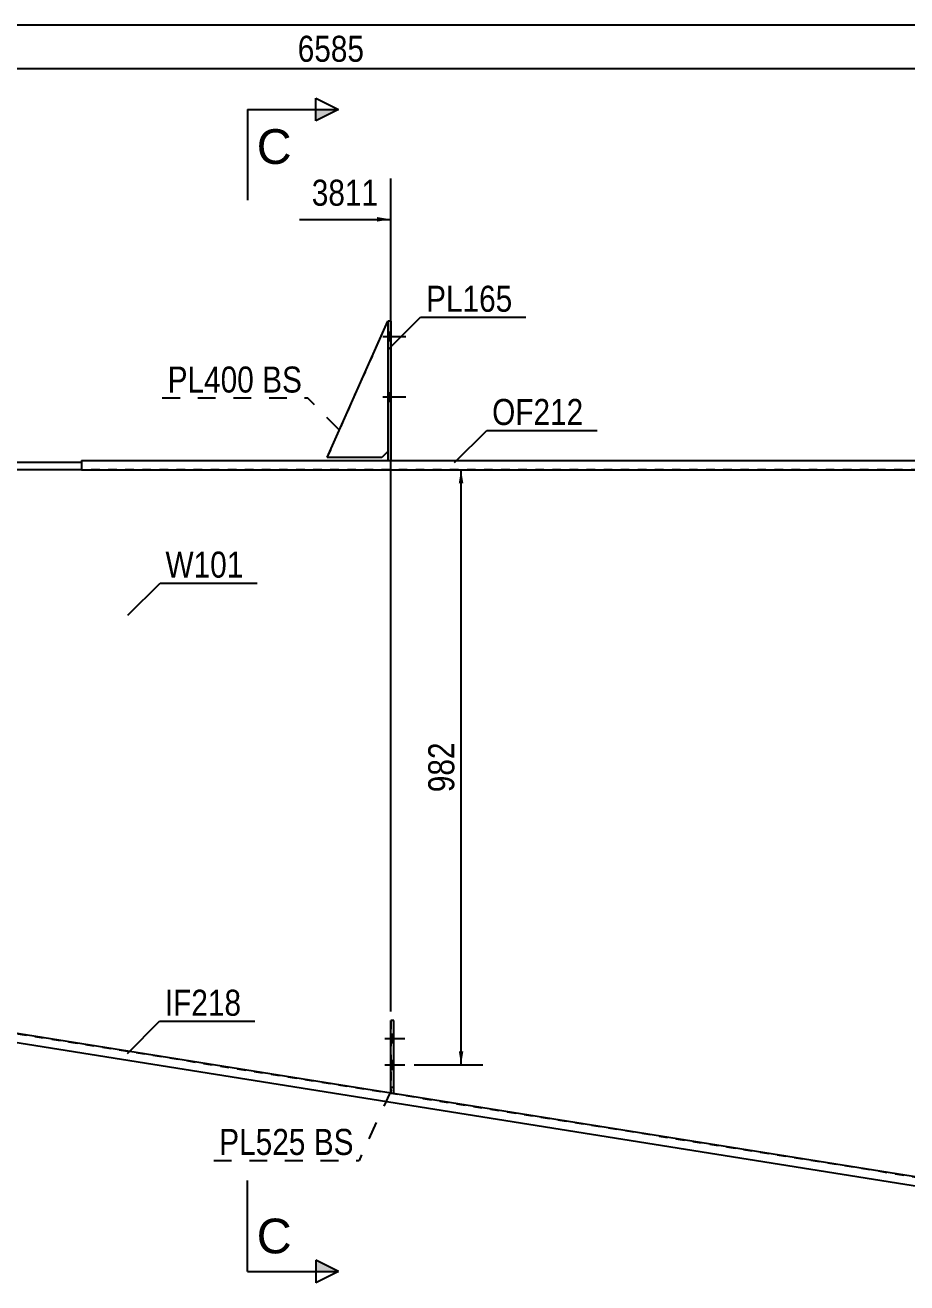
# Model space of a CAD drawing. Header units: millimetres. Extents: x -343 to 60, y -188 to 89.
# Drawn here: x -170.3 to -73.2, y -49.5 to 88.9 of the extents above; entities that cross this region are included whole.
import ezdxf

# ---------------------------------------------------------------- set-up
doc = ezdxf.new("R2010")
doc.units = ezdxf.units.MM
doc.linetypes.add('DXK_LINE_DOT1', pattern=[1.8814, 0.9407, -0.9407])
doc.linetypes.add('DXK_LINE_DOT2', pattern=[3.9198, 1.9599, -1.9599])
doc.styles.add('Arial', font='ARIAL.TTF', dxfattribs={"height": 0.2})
doc.styles.add('Arial Narrow', font='ARIALN.TTF', dxfattribs={"height": 0.2})

# ---------------------------------------------------------------- blocks, each defined once
blk = doc.blocks.new('Unknown-623466579-1210')
at = {"color": 5, "linetype": 'Continuous'}
blk.add_line((59.85, 88.92), (-340.15, 88.92), dxfattribs=at)
blk = doc.blocks.new('Part-623466579-1860 - 1790')
at = {"color": 2, "linetype": 'Continuous'}
blk.add_line((-184.09, 40), (-184.09, -20), dxfattribs=at)
at = {"color": 7, "linetype": 'DXK_LINE_DOT1'}
for p, q in [((-58.61, 40), (-184.09, 40)), ((-58.61, -40), (-58.61, 40)), ((-184.09, -20), (-58.61, -40))]:
    blk.add_line(p, q, dxfattribs=at)
blk = doc.blocks.new('Part-623466579-1833 - 1790')
at = {"color": 2, "linetype": 'Continuous'}
for p, q in [((-164.09, 41), (41.24, 41)), ((-164.09, 41), (-164.09, 40)), ((41.24, 41), (41.24, 40)), ((-164.09, 40), (41.24, 40))]:
    blk.add_line(p, q, dxfattribs=at)
blk = doc.blocks.new('Bolt-623466579-6872 - 1790')
at = {"linetype": 'Continuous'}
for points in [[(-129.71, -23.05), (-129.71, -22.12), (-130.04, -22.12), (-130.04, -23.05)], [(-129.71, -25.96), (-129.71, -25.02), (-130.04, -25.02), (-130.04, -25.96)]]:
    blk.add_hatch(color=3, dxfattribs=at).paths.add_polyline_path(points)
at = {"color": 3, "linetype": 'Continuous'}
for p, q in [((-130.04, -22.12), (-129.71, -22.12)), ((-130.67, -22.58), (-128.47, -22.58)), ((-130.04, -23.05), (-129.71, -23.05)), ((-130.67, -25.49), (-128.47, -25.49)), ((-130.04, -25.02), (-129.71, -25.02)), ((-130.04, -25.96), (-129.71, -25.96))]:
    blk.add_line(p, q, dxfattribs=at)
blk = doc.blocks.new('Part-623466579-1855 - 1790')
at = {"color": 2, "linetype": 'Continuous'}
for p, q in [((-293.23, 40.8), (-325.49, 40.8)), ((-325.49, 40.8), (-325.49, 40)), ((-242.79, 40.8), (-293.13, 40.8)), ((-164.09, 40.8), (-242.69, 40.8)), ((-293.23, 40), (-325.49, 40)), ((-242.79, 40), (-293.13, 40)), ((-164.09, 40), (-242.69, 40))]:
    blk.add_line(p, q, dxfattribs=at)
at = {"color": 7, "linetype": 'DXK_LINE_DOT1'}
blk.add_line((-164.09, 40.8), (-164.09, 40), dxfattribs=at)
blk = doc.blocks.new('Part-623466579-1870 - 1790')
at = {"color": 2, "linetype": 'Continuous'}
for p, q in [((-184.09, -20), (-184.25, -20.99)), ((-58.61, -40), (-184.09, -20)), ((-58.77, -40.99), (-184.25, -20.99)), ((-58.61, -40), (-58.77, -40.99))]:
    blk.add_line(p, q, dxfattribs=at)
blk = doc.blocks.new('Part-623466579-2108 - 1790')
at = {"color": 2, "linetype": 'Continuous'}
for p, q in [((-130.03, 56.33), (-130.36, 56.33)), ((-130.36, 56.33), (-130.36, 41)), ((-130.03, 56.33), (-130.03, 41))]:
    blk.add_line(p, q, dxfattribs=at)
at = {"color": 7, "linetype": 'DXK_LINE_DOT1'}
blk.add_line((-130.36, 41), (-130.03, 41), dxfattribs=at)
blk = doc.blocks.new('Part-623466579-2184 - 1790')
at = {"color": 2, "linetype": 'Continuous'}
for p, q in [((-137.03, 41.33), (-130.36, 56.33)), ((-130.36, 42), (-131.03, 41.33)), ((-131.03, 41.33), (-137.03, 41.33))]:
    blk.add_line(p, q, dxfattribs=at)
at = {"color": 7, "linetype": 'DXK_LINE_DOT1'}
blk.add_line((-130.36, 56.33), (-130.36, 42), dxfattribs=at)
blk = doc.blocks.new('Part-623466579-2206 - 1790')
at = {"color": 2, "linetype": 'Continuous'}
for p, q in [((-130.04, -28.62), (-130.04, -20.62)), ((-129.71, -20.62), (-130.04, -20.62)), ((-129.71, -28.62), (-129.71, -20.62)), ((-130, -28.62), (-129.71, -28.62))]:
    blk.add_line(p, q, dxfattribs=at)
at = {"color": 7, "linetype": 'DXK_LINE_DOT1'}
for p, q in [((-130.04, -27.96), (-129.71, -27.96)), ((-130.04, -28.62), (-130.04, -28.62)), ((-130.04, -28.62), (-130, -28.62))]:
    blk.add_line(p, q, dxfattribs=at)
blk = doc.blocks.new('Bolt-623466579-2436 - 1790')
at = {"linetype": 'Continuous'}
for points in [[(-130.03, 54.2), (-130.03, 55.13), (-130.36, 55.13), (-130.36, 54.2)], [(-130.03, 54.2), (-130.03, 55.13), (-130.36, 55.13), (-130.36, 54.2)], [(-130.03, 54.2), (-130.03, 55.13), (-130.36, 55.13), (-130.36, 54.2)], [(-130.03, 47.53), (-130.03, 48.47), (-130.36, 48.47), (-130.36, 47.53)], [(-130.03, 47.53), (-130.03, 48.47), (-130.36, 48.47), (-130.36, 47.53)], [(-130.03, 47.53), (-130.03, 48.47), (-130.36, 48.47), (-130.36, 47.53)]]:
    blk.add_hatch(color=3, dxfattribs=at).paths.add_polyline_path(points)
at = {"color": 3, "linetype": 'Continuous'}
for p, q in [((-130.89, 54.67), (-128.36, 54.67)), ((-130.89, 54.67), (-128.36, 54.67)), ((-130.89, 54.67), (-128.36, 54.67)), ((-130.36, 55.13), (-130.03, 55.13)), ((-130.36, 55.13), (-130.03, 55.13)), ((-130.36, 55.13), (-130.03, 55.13)), ((-130.36, 54.2), (-130.03, 54.2)), ((-130.36, 54.2), (-130.03, 54.2)), ((-130.36, 54.2), (-130.03, 54.2)), ((-130.36, 48.47), (-130.03, 48.47)), ((-130.36, 48.47), (-130.03, 48.47)), ((-130.36, 48.47), (-130.03, 48.47)), ((-130.89, 48), (-128.36, 48)), ((-130.89, 48), (-128.36, 48)), ((-130.89, 48), (-128.36, 48)), ((-130.36, 47.53), (-130.03, 47.53)), ((-130.36, 47.53), (-130.03, 47.53)), ((-130.36, 47.53), (-130.03, 47.53))]:
    blk.add_line(p, q, dxfattribs=at)
blk = doc.blocks.new('Part-623466579-6857 - 1790')
at = {"color": 7, "linetype": 'DXK_LINE_DOT1'}
for p, q in [((-130.04, -20.62), (-130.04, -28.62)), ((-129.71, -20.62), (-130.04, -20.62)), ((-129.71, -28.62), (-129.71, -20.62)), ((-130, -28.62), (-129.71, -28.62))]:
    blk.add_line(p, q, dxfattribs=at)
blk = doc.blocks.new('Part-623466579-6864 - 1790')
at = {"color": 7, "linetype": 'DXK_LINE_DOT1'}
for p, q in [((-137.03, 41.33), (-130.36, 56.33)), ((-130.36, 42), (-131.03, 41.33)), ((-131.03, 41.33), (-137.03, 41.33))]:
    blk.add_line(p, q, dxfattribs=at)
blk = doc.blocks.new('Bolt-623466579-6881 - 1790')
at = {"color": 3, "linetype": 'DXK_LINE_DOT2'}
for p, q in [((-130.04, -22.12), (-129.71, -22.12)), ((-130.67, -22.58), (-128.47, -22.58)), ((-130.04, -23.05), (-129.71, -23.05)), ((-130.67, -25.49), (-128.47, -25.49)), ((-130.04, -25.02), (-129.71, -25.02)), ((-130.04, -25.96), (-129.71, -25.96))]:
    blk.add_line(p, q, dxfattribs=at)
blk = doc.blocks.new('StraightDimension-623466579-2962 - 1790')
at = {"color": 7, "linetype": 'Continuous'}
blk.add_line((-326.82, 84.14), (53.58, 84.14), dxfattribs=at)
at = {"color": 0}
blk.add_wipeout([(-132.36, 84.29), (-132.36, 88.49), (-140.88, 88.49), (-140.88, 84.29)], dxfattribs=at)
at = {"color": 3, "style": 'Arial Narrow'}
blk.add_text('6585', height=2.863, dxfattribs=at).set_placement((-140.28, 84.89))
blk = doc.blocks.new('StraightDimension-623466579-2987 - 1790')
at = {"linetype": 'Continuous'}
for points in [[(-122.54, 38.5), (-122.29, 40), (-122.04, 38.5)], [(-122.04, -23.99), (-122.29, -25.49), (-122.54, -23.99)]]:
    blk.add_hatch(color=7, dxfattribs=at).paths.add_polyline_path(points)
at = {"color": 7, "linetype": 'Continuous'}
for p, q in [((-126, 40), (-119.89, 40)), ((-122.29, -25.49), (-122.29, 40)), ((-127.47, -25.49), (-119.89, -25.49))]:
    blk.add_line(p, q, dxfattribs=at)
at = {"color": 0}
blk.add_wipeout([(-122.44, 10.6), (-126.64, 10.6), (-126.64, 3.91), (-122.44, 3.91)], dxfattribs=at)
at = {"color": 3, "style": 'Arial Narrow'}
blk.add_text('982', height=2.863, rotation=90.0002, dxfattribs=at).set_placement((-123.04, 4.51))
blk = doc.blocks.new('StraightDimension-623466579-10320 - 1790')
at = {"linetype": 'Continuous'}
blk.add_hatch(color=7, dxfattribs=at).paths.add_polyline_path([(-131.54, 67.8), (-130.04, 67.55), (-131.54, 67.3)])
at = {"color": 7, "linetype": 'Continuous'}
for p, q in [((-130.04, -19.62), (-130.04, 72.05)), ((-140.1, 67.55), (-130.04, 67.55))]:
    blk.add_line(p, q, dxfattribs=at)
at = {"color": 0}
blk.add_wipeout([(-130.81, 68.45), (-130.81, 72.65), (-139.33, 72.65), (-139.33, 68.45)], dxfattribs=at)
at = {"color": 3, "style": 'Arial Narrow'}
blk.add_text('3811', height=2.863, dxfattribs=at).set_placement((-138.73, 69.05))
blk = doc.blocks.new('Mark-623466579-1829 - 1790')
at = {"color": 0}
blk.add_wipeout([(-108.82, 44.92), (-108.82, 47.92), (-118.87, 47.92), (-118.87, 44.92)], dxfattribs=at)
blk.add_wipeout([(-108.82, 44.92), (-108.82, 47.92), (-118.87, 47.92), (-118.87, 44.92)], dxfattribs=at)
at = {"color": 7, "linetype": 'Continuous'}
for p, q in [((-123.01, 40.78), (-119.47, 44.32)), ((-119.47, 44.32), (-107.32, 44.32))]:
    blk.add_line(p, q, dxfattribs=at)
at = {"color": 3, "style": 'Arial Narrow'}
blk.add_text('OF212', height=2.863, dxfattribs=at).set_placement((-118.87, 44.92))
blk = doc.blocks.new('Mark-623466579-1856 - 1790')
at = {"color": 0}
blk.add_wipeout([(-146.26, 28.12), (-146.26, 31.12), (-154.84, 31.12), (-154.84, 28.12)], dxfattribs=at)
blk.add_wipeout([(-146.26, 28.12), (-146.26, 31.12), (-154.84, 31.12), (-154.84, 28.12)], dxfattribs=at)
at = {"color": 7, "linetype": 'Continuous'}
for p, q in [((-158.98, 23.98), (-155.44, 27.52)), ((-155.44, 27.52), (-144.76, 27.52))]:
    blk.add_line(p, q, dxfattribs=at)
at = {"color": 3, "style": 'Arial Narrow'}
blk.add_text('W101', height=2.863, dxfattribs=at).set_placement((-154.84, 28.12))
blk = doc.blocks.new('Mark-623466579-1866 - 1790')
at = {"color": 0}
blk.add_wipeout([(-146.5, -20.09), (-146.5, -17.09), (-154.91, -17.09), (-154.91, -20.09)], dxfattribs=at)
blk.add_wipeout([(-146.5, -20.09), (-146.5, -17.09), (-154.91, -17.09), (-154.91, -20.09)], dxfattribs=at)
at = {"color": 7, "linetype": 'Continuous'}
for p, q in [((-159.04, -24.23), (-155.51, -20.69)), ((-155.51, -20.69), (-145, -20.69))]:
    blk.add_line(p, q, dxfattribs=at)
at = {"color": 3, "style": 'Arial Narrow'}
blk.add_text('IF218', height=2.863, dxfattribs=at).set_placement((-154.91, -20.09))
blk = doc.blocks.new('Mark-623466579-2104 - 1790')
at = {"color": 0}
blk.add_wipeout([(-116.64, 57.38), (-116.64, 60.38), (-126.14, 60.38), (-126.14, 57.38)], dxfattribs=at)
blk.add_wipeout([(-116.64, 57.38), (-116.64, 60.38), (-126.14, 60.38), (-126.14, 57.38)], dxfattribs=at)
at = {"color": 7, "linetype": 'Continuous'}
for p, q in [((-130.27, 53.25), (-126.74, 56.78)), ((-126.74, 56.78), (-115.14, 56.78))]:
    blk.add_line(p, q, dxfattribs=at)
at = {"color": 3, "style": 'Arial Narrow'}
blk.add_text('PL165', height=2.863, dxfattribs=at).set_placement((-126.14, 57.38))
blk = doc.blocks.new('SectionMark-623466579-3165 - 1790')
at = {"linetype": 'Continuous'}
for points in [[(-138.3, 78.4), (-138.3, 79.65), (-135.8, 79.65)], [(-138.3, -48.24), (-138.3, -46.99), (-135.8, -48.24)]]:
    blk.add_hatch(color=30, dxfattribs=at).paths.add_polyline_path(points)
at = {"color": 30, "linetype": 'Continuous'}
for p, q in [((-138.3, 78.4), (-138.3, 80.9)), ((-138.3, 80.9), (-135.8, 79.65)), ((-145.8, 79.65), (-145.8, 69.65)), ((-145.8, 79.65), (-135.8, 79.65)), ((-135.8, 79.65), (-138.3, 78.4)), ((-145.8, -48.24), (-145.8, -38.24)), ((-135.8, -48.24), (-138.3, -46.99)), ((-138.3, -46.99), (-138.3, -49.49)), ((-145.8, -48.24), (-135.8, -48.24)), ((-135.8, -48.24), (-138.3, -49.49))]:
    blk.add_line(p, q, dxfattribs=at)
at = {"color": 0, "linetype": 'Continuous'}
for points in [[(-140.95, 73.65), (-140.95, 77.65), (-144.8, 77.65), (-144.8, 73.65)], [(-140.95, -46.24), (-140.95, -42.24), (-144.8, -42.24), (-144.8, -46.24)]]:
    blk.add_wipeout(points, dxfattribs=at)
at = {"color": 96, "linetype": 'Continuous', "style": 'Arial'}
for p in [(-144.8, 73.65), (-144.8, -46.24)]:
    blk.add_text('C', height=3.82, dxfattribs=at).set_placement(p)
blk = doc.blocks.new('MarkSet-623466579-9073 - 1790')
at = {"color": 0}
for points in [[(-139.41, -35.41), (-139.41, -32.41), (-148.92, -32.41), (-148.92, -35.41)], [(-134.13, -35.41), (-134.13, -32.41), (-138.51, -32.41), (-138.51, -35.41)]]:
    blk.add_wipeout(points, dxfattribs=at)
for points in [[(-139.41, -35.41), (-139.41, -32.41), (-148.92, -32.41), (-148.92, -35.41)], [(-134.13, -35.41), (-134.13, -32.41), (-138.51, -32.41), (-138.51, -35.41)]]:
    blk.add_wipeout(points, dxfattribs=at)
at = {"color": 7, "linetype": 'DXK_LINE_DOT2'}
for p in [(-130, -28.27), (-149.52, -36.01)]:
    blk.add_line(p, (-133.53, -36.01), dxfattribs=at)
at = {"color": 3, "style": 'Arial Narrow'}
for s, p in [('PL525', (-148.92, -35.41)), ('BS', (-138.51, -35.41))]:
    blk.add_text(s, height=2.863, dxfattribs=at).set_placement(p)
blk = doc.blocks.new('MarkSet-623466579-10138 - 1790')
at = {"color": 0}
for points in [[(-145.09, 48.49), (-145.09, 51.49), (-154.6, 51.49), (-154.6, 48.49)], [(-139.81, 48.49), (-139.81, 51.49), (-144.19, 51.49), (-144.19, 48.49)]]:
    blk.add_wipeout(points, dxfattribs=at)
for points in [[(-145.09, 48.49), (-145.09, 51.49), (-154.6, 51.49), (-154.6, 48.49)], [(-139.81, 48.49), (-139.81, 51.49), (-144.19, 51.49), (-144.19, 48.49)]]:
    blk.add_wipeout(points, dxfattribs=at)
at = {"color": 7, "linetype": 'DXK_LINE_DOT2'}
for p in [(-155.2, 47.89), (-135.67, 44.35)]:
    blk.add_line(p, (-139.21, 47.89), dxfattribs=at)
at = {"color": 3, "style": 'Arial Narrow'}
for s, p in [('PL400', (-154.6, 48.49)), ('BS', (-144.19, 48.49))]:
    blk.add_text(s, height=2.863, dxfattribs=at).set_placement(p)

msp = doc.modelspace()

# ---------------------------------------------------------------- block references
for name in ['Unknown-623466579-1210', 'Part-623466579-2184 - 1790', 'Part-623466579-6864 - 1790', 'Part-623466579-2108 - 1790', 'Bolt-623466579-2436 - 1790', 'Part-623466579-1855 - 1790', 'Part-623466579-1833 - 1790', 'Part-623466579-1860 - 1790', 'Part-623466579-1870 - 1790', 'Part-623466579-2206 - 1790', 'Part-623466579-6857 - 1790', 'Bolt-623466579-6872 - 1790', 'Bolt-623466579-6881 - 1790']:
    msp.add_blockref(name, (0, 0))

# ---------------------------------------------------------------- next in the draw order: block references
msp.add_blockref('StraightDimension-623466579-2962 - 1790', (0, 0))

# ---------------------------------------------------------------- next in the draw order: block references
for name in ['StraightDimension-623466579-10320 - 1790', 'Mark-623466579-1829 - 1790', 'StraightDimension-623466579-2987 - 1790', 'Mark-623466579-1856 - 1790', 'Mark-623466579-1866 - 1790']:
    msp.add_blockref(name, (0, 0))

# ---------------------------------------------------------------- next in the draw order: block references
for name in ['SectionMark-623466579-3165 - 1790', 'Mark-623466579-2104 - 1790']:
    msp.add_blockref(name, (0, 0))

# ---------------------------------------------------------------- next in the draw order: block references
for name in ['MarkSet-623466579-10138 - 1790', 'MarkSet-623466579-9073 - 1790']:
    msp.add_blockref(name, (0, 0))

doc.saveas('drawing.dxf')
